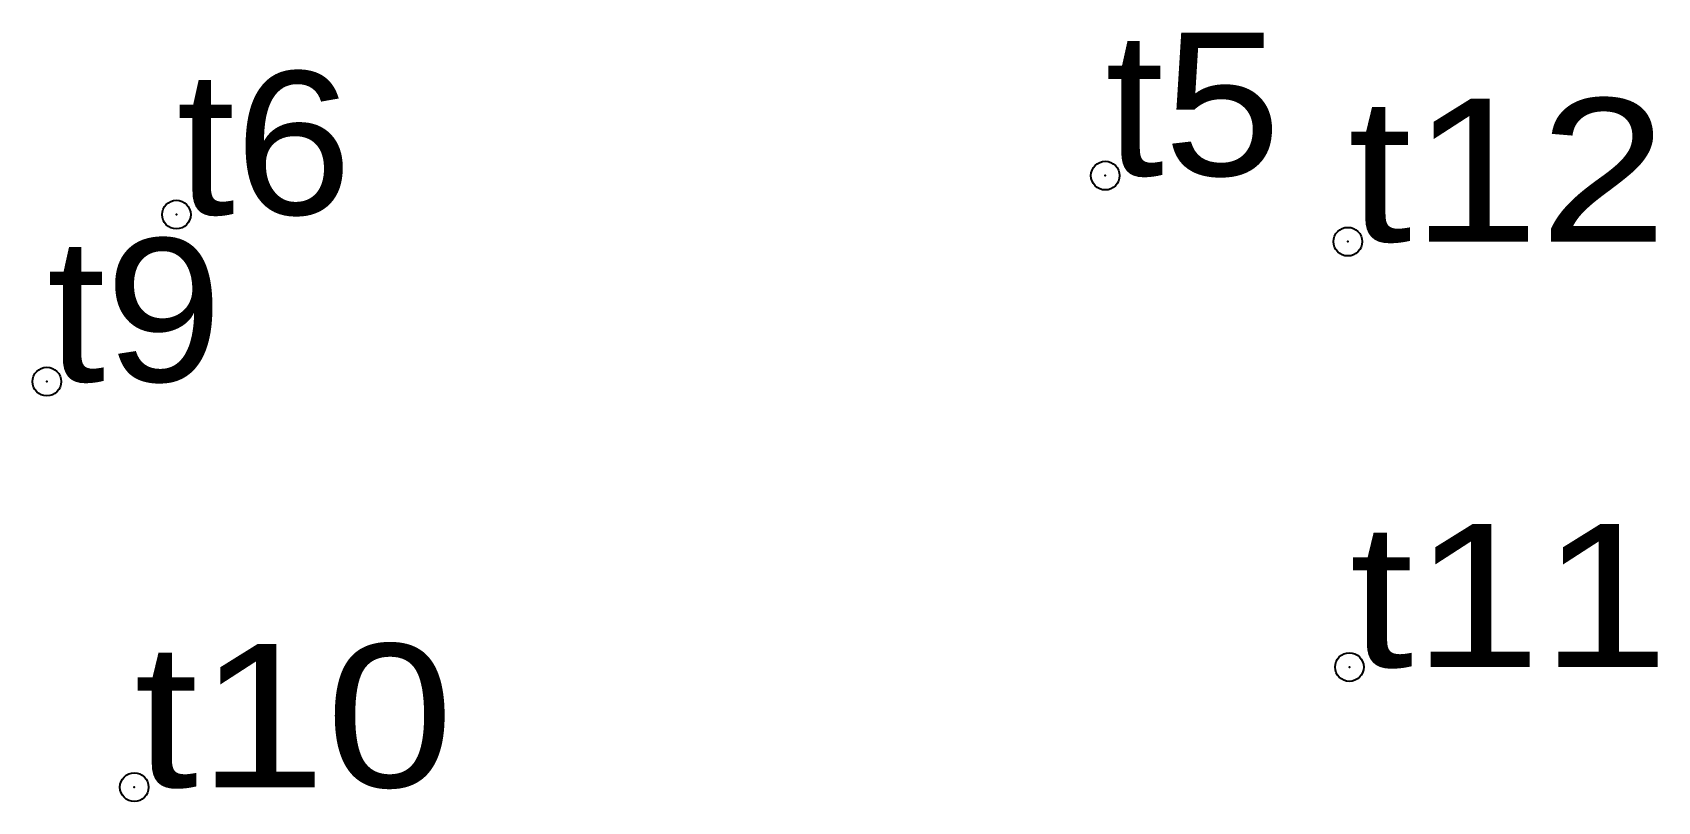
# Model space of a CAD drawing. Header units: metres. Extents: x 547372 to 547809, y 1836995 to 1837460.
# Drawn here: x 547374.4 to 547394.83, y 1836994.82 to 1837004.49 of the extents above.
import ezdxf

# ---------------------------------------------------------------- set-up
doc = ezdxf.new("R2010")
doc.units = ezdxf.units.M
doc.header["$LTSCALE"] = 0.72
doc.header["$PDMODE"] = 32
doc.header["$PDSIZE"] = 0.36
doc.layers.add('12', color=7, linetype='Continuous')
doc.layers.add('7', color=7, linetype='Continuous')

msp = doc.modelspace()

# ---------------------------------------------------------------- linework, layer by layer
at = {"layer": '7'}
for p in [(547387.89, 1837002.69), (547376.21, 1837002.2), (547390.94, 1837001.86), (547374.58, 1837000.1), (547390.96, 1836996.51), (547375.68, 1836995)]:
    msp.add_point(p, dxfattribs=at)

# ---------------------------------------------------------------- texts
at = {"layer": '12'}
for s, width, p in [('t5', 1.1, (547387.89, 1837002.69)), ('t6', 1.1, (547376.21, 1837002.2)), ('t12', 1.2, (547390.94, 1837001.86)), ('t9', 1.1, (547374.58, 1837000.1)), ('t11', 1.2, (547390.96, 1836996.51)), ('t10', 1.2, (547375.68, 1836995))]:
    msp.add_text(s, height=1.8, dxfattribs=dict(at, width=width)).set_placement(p)

doc.saveas('drawing.dxf')
